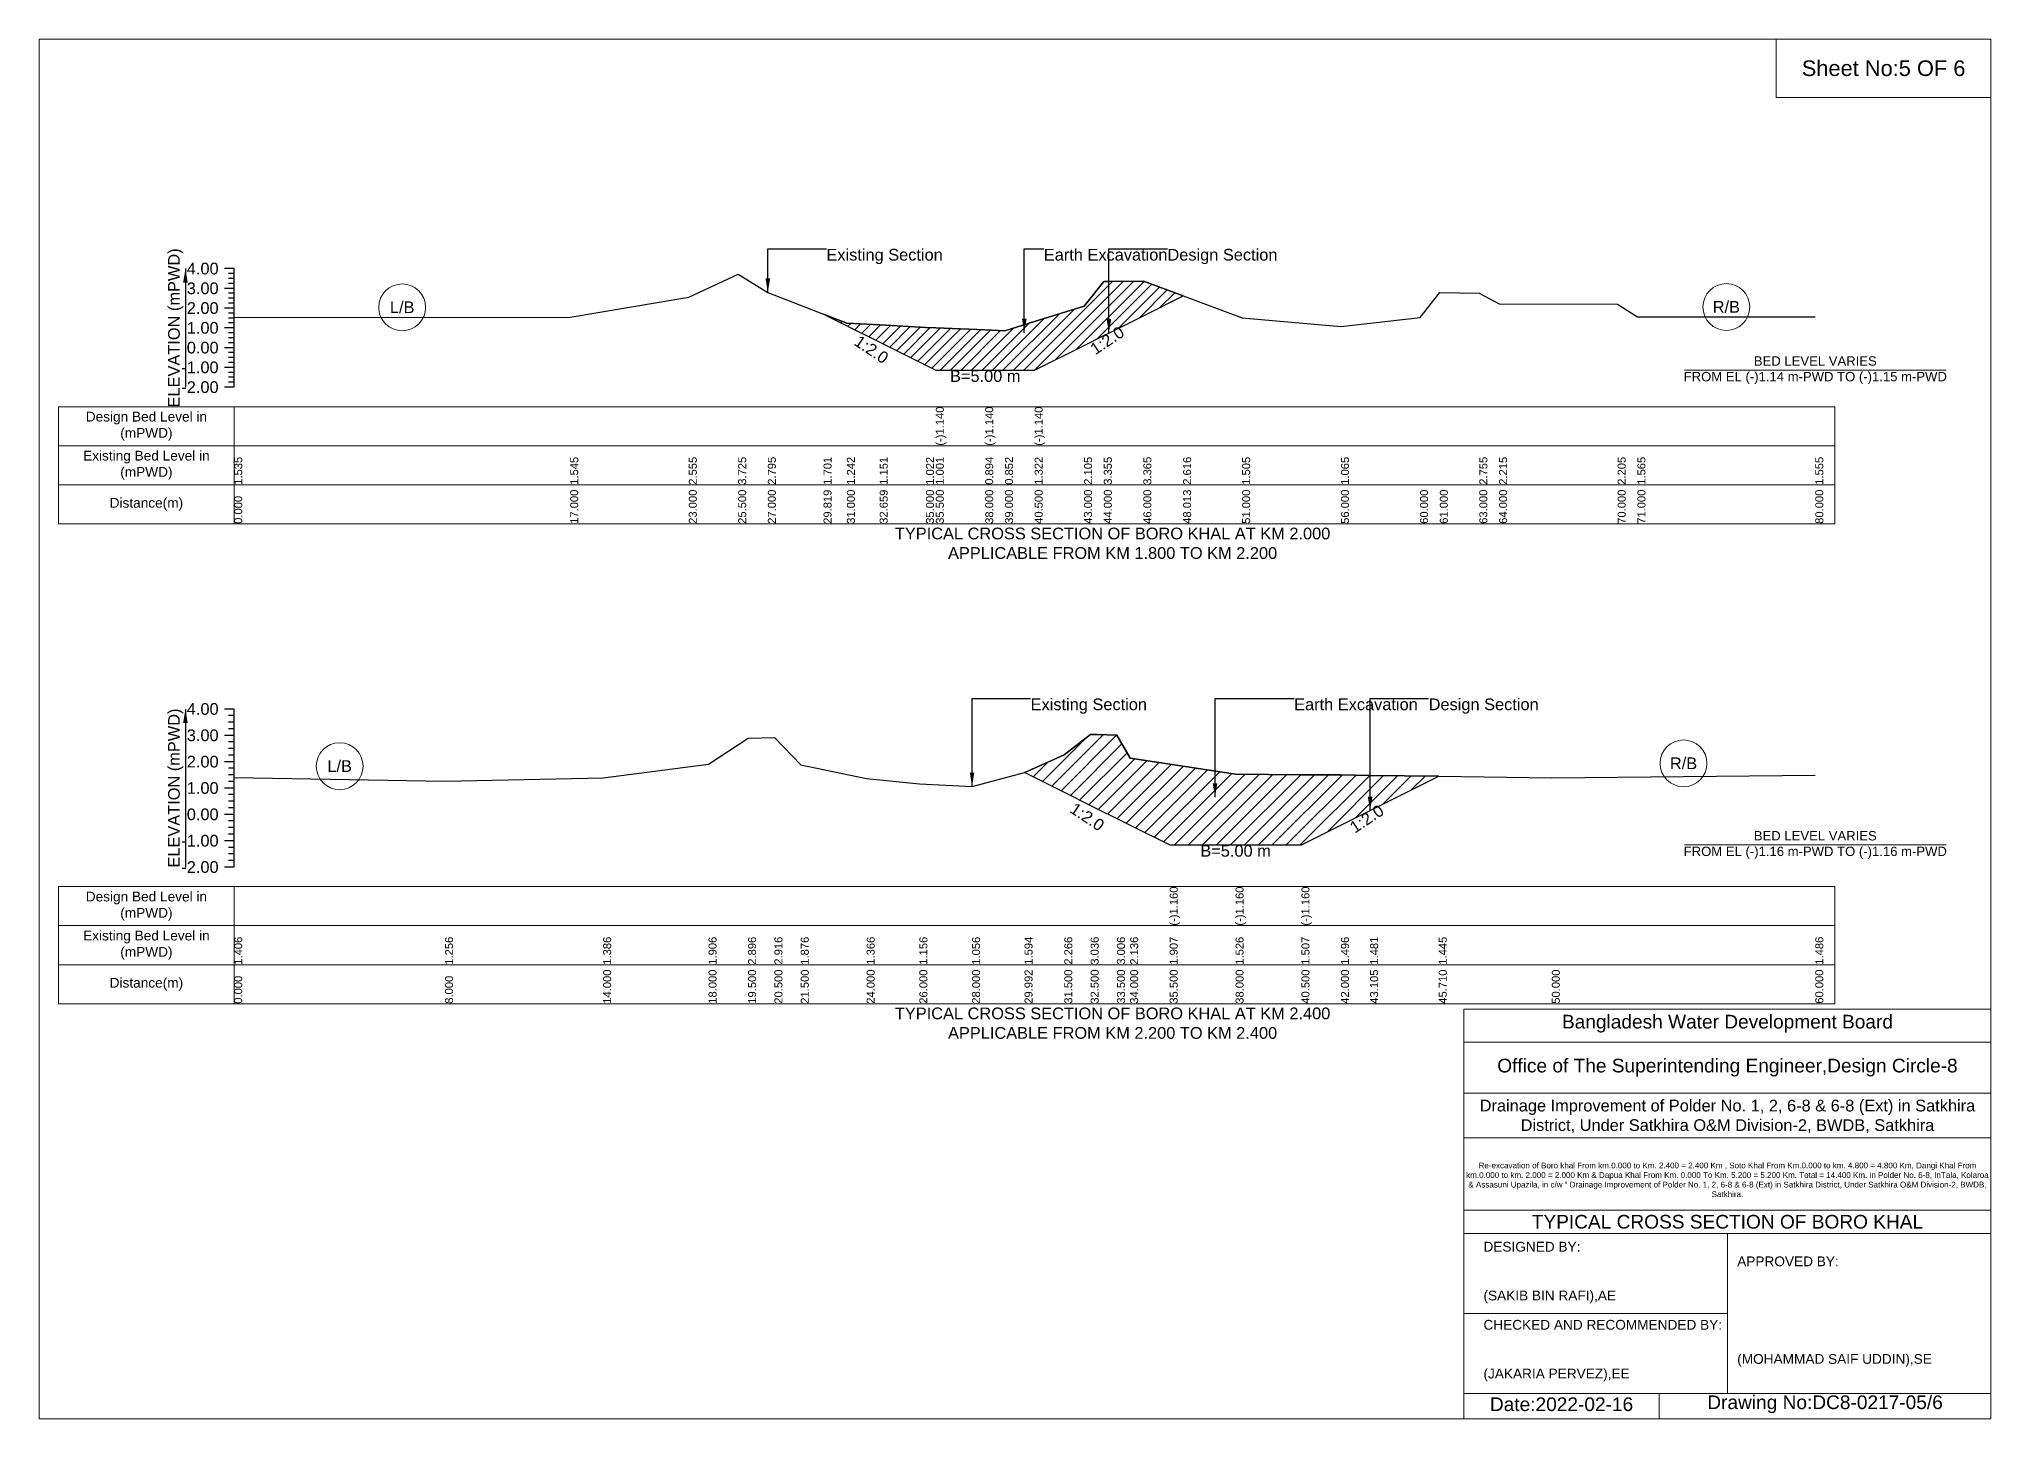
# Model space of a CAD drawing. Header units: inches. Extents: x 91000 to 408000, y -5656 to 0.
# Drawn here: x 220000 to 228000, y -5656 to 0 of the extents above; entities that cross this region are included whole.
import ezdxf

# ---------------------------------------------------------------- set-up
doc = ezdxf.new("R2010")
doc.units = ezdxf.units.IN
doc.header["$LTSCALE"] = 7
doc.header["$MEASUREMENT"] = 0
for name, color, linetype, lineweight in [('Cross section Data Border', 7, 'Continuous', 9), ('Cross Section Labels', 7, 'Continuous', 9), ('Existing_Bed_Level for Xsection', 7, 'Continuous', 25)]:
    doc.layers.add(name, color=color, linetype=linetype, lineweight=lineweight)
doc.styles.get("Standard").update_dxf_attribs({"font": 'arial.ttf'})
doc.dimstyles.get("Standard").update_dxf_attribs({"dimtxt": 45, "dimasz": 58, "dimexe": 0.18, "dimexo": 0.0625, "dimgap": 0.09, "dimtad": 0, "dimtih": 1, "dimtoh": 1, "dimdec": 4, "dimzin": 0, "dimdsep": 46, "dimtxsty": 'Standard', "dimcen": 0.09, "dimadec": 0, "dimazin": 0, "dimtfac": 1, "dimtdec": 4, "dimtofl": 0, "dimtmove": 0, "dimatfit": 3, "dimfxl": 1, "dimtolj": 1, "dimtzin": 0, "dimarcsym": 0})

msp = doc.modelspace()

# ---------------------------------------------------------------- hatches: boundary and pattern name
at = {"layer": 'Existing_Bed_Level for Xsection'}
h = msp.add_hatch(dxfattribs=at)
h.set_pattern_fill('ANSI31', color=256, scale=243, style=0)
h.paths.add_polyline_path([(223215.32215, -1127.26307), (223311, -1175.102), (223445.41107, -1242.30754), (223635, -1337.102), (223675.5, -1357.352), (223878, -1357.352), (223959, -1357.352), (224080.5, -1357.352), (224283, -1256.102), (224364, -1215.602), (224384.76089, -1205.22155), (224526, -1134.602), (224689.02179, -1053.09111), (224526, -992.447), (224384.76089, -993.1532), (224364, -993.257), (224283, -1094.507), (224080.5, -1157.94013), (223959, -1196), (223878, -1192.5575), (223675.5, -1183.95125), (223635, -1182.23), (223445.41107, -1171.80261), (223311, -1164.41)])
h = msp.add_hatch(dxfattribs=at)
h.set_pattern_fill('ANSI31', color=256, scale=324, style=0)
h.paths.add_polyline_path([(224039.15844, -3005.90722), (224040, -3006.328), (224202, -3087.328), (224310, -3141.328), (224336.57922, -3154.61761), (224418, -3195.328), (224472, -3222.328), (224634, -3303.328), (224904, -3303.328), (225174, -3303.328), (225336, -3222.328), (225455.33869, -3162.65866), (225736.67737, -3021.98931), (225455.33869, -3018.12091), (225336, -3016.48), (225174, -3015.265), (224904, -3013.24), (224634, -2972.065), (224472, -2947.36), (224418, -2853.4), (224336.57922, -2850.95738), (224310, -2850.16), (224202, -2933.32), (224040, -3005.68)])

# ---------------------------------------------------------------- linework, layer by layer
at = {"layer": 'Cross section Data Border'}
for points in [[(220080, -1507.012), (227360, -1507.012), (227360, -1987.012), (220080, -1987.012)], [(220080, -3474.048), (227360, -3474.048), (227360, -3954.048), (220080, -3954.048)]]:
    msp.add_lwpolyline(points, close=True, dxfattribs=at)
for points in [[(220800, -1507.012), (220800, -1987.012)], [(220080, -1667.012), (227360, -1667.012)], [(220080, -1827.012), (227360, -1827.012)], [(220800, -3474.048), (220800, -3954.048)], [(220080, -3634.048), (227360, -3634.048)], [(220080, -3794.048), (227360, -3794.048)]]:
    msp.add_lwpolyline(points, dxfattribs=at)
at = {"layer": 'Cross Section Labels'}
for points in [[(220000, 0), (228000, 0), (228000, -5656), (220000, -5656)], [(227120, 0), (228000, 0), (228000, -240), (227120, -240)]]:
    msp.add_lwpolyline(points, close=True, dxfattribs=at)
for points in [[(226744.19427, -1357.352), (227815.80573, -1357.352)], [(226744.19427, -3303.328), (227815.80573, -3303.328)], [(225840, -5656), (225840, -3976), (228000, -3976)], [(225840, -4112), (228000, -4112)], [(225840, -4320), (228000, -4320)], [(225840, -4504), (228000, -4504)], [(225840, -4800), (228000, -4800)], [(225840, -4896), (228000, -4896)], [(226920, -4896), (226920, -5552)], [(225840, -5224), (226920, -5224)], [(225840, -5552), (228000, -5552)], [(226640, -5552), (226640, -5656)]]:
    msp.add_lwpolyline(points, dxfattribs=at)
for centre in [(221488.5, -1099.772), (226915.5, -1098.152), (226740, -2968.96), (221232, -2980.3)]:
    msp.add_circle(centre, 96, dxfattribs=at)
at = {"layer": 'Existing_Bed_Level for Xsection'}
for points in [[(220800, -941.012), (220760, -941.012)], [(220800, -1427.012), (220800, -1346.012), (220800, -1265.012), (220800, -1184.012), (220800, -1103.012), (220800, -1022.012), (220800, -941.012)], [(220800, -1022.012), (220760, -1022.012)], [(220800, -961.262), (220776, -961.262)], [(220800, -981.512), (220776, -981.512)], [(220800, -1001.762), (220776, -1001.762)], [(220800, -1140.677), (222177, -1139.867), (222663, -1058.057), (222865.5, -963.287), (222987, -1038.617), (223215.32215, -1127.26307), (223311, -1164.41), (223445.41107, -1171.80261), (223635, -1182.23), (223675.5, -1183.95125), (223675.5, -1183.95125), (223878, -1192.5575), (223878, -1192.5575), (223959, -1196), (224080.5, -1157.94013), (224080.5, -1157.94013), (224283, -1094.507), (224364, -993.257), (224384.76089, -993.1532), (224526, -992.447), (224689.02179, -1053.09111), (224931, -1143.107), (225336, -1178.747), (225660, -1140.677), (225741, -1038.617), (225903, -1041.857), (225984, -1085.597), (226470, -1086.407), (226551, -1138.247), (227280, -1139.057)], [(220800, -1103.012), (220760, -1103.012)], [(220800, -1042.262), (220776, -1042.262)], [(220800, -1062.512), (220776, -1062.512)], [(220800, -1082.762), (220776, -1082.762)], [(220800, -1184.012), (220760, -1184.012)], [(220800, -1123.262), (220776, -1123.262)], [(220800, -1143.512), (220776, -1143.512)], [(220800, -1163.762), (220776, -1163.762)], [(220800, -1265.012), (220760, -1265.012)], [(220800, -1204.262), (220776, -1204.262)], [(220800, -1224.512), (220776, -1224.512)], [(220800, -1244.762), (220776, -1244.762)], [(220800, -1346.012), (220760, -1346.012)], [(220800, -1285.262), (220776, -1285.262)], [(220800, -1305.512), (220776, -1305.512)], [(220800, -1325.762), (220776, -1325.762)], [(220800, -1427.012), (220760, -1427.012)], [(220800, -1366.262), (220776, -1366.262)], [(220800, -1386.512), (220776, -1386.512)], [(220800, -1406.762), (220776, -1406.762)], [(220800, -2746.048), (220760, -2746.048)], [(220800, -2773.048), (220776, -2773.048)], [(220800, -3394.048), (220800, -3286.048), (220800, -3178.048), (220800, -3070.048), (220800, -2962.048), (220800, -2854.048), (220800, -2746.048)], [(220800, -2854.048), (220760, -2854.048)], [(220800, -2800.048), (220776, -2800.048)], [(220800, -2827.048), (220776, -2827.048)], [(220800, -3026.2), (221664, -3042.4), (222312, -3028.36), (222744, -2972.2), (222906, -2865.28), (223014, -2863.12), (223122, -2975.44), (223392, -3030.52), (223608, -3053.2), (223824, -3064), (224039.15844, -3005.90722), (224040, -3005.68), (224202, -2933.32), (224310, -2850.16), (224336.57922, -2850.95738), (224418, -2853.4), (224472, -2947.36), (224634, -2972.065), (224634, -2972.065), (224904, -3013.24), (224904, -3013.24), (225174, -3015.265), (225174, -3015.265), (225336, -3016.48), (225455.33869, -3018.12091), (225736.67737, -3021.98931), (226200, -3028.36), (227280, -3017.56)], [(220800, -2881.048), (220776, -2881.048)], [(220800, -2908.048), (220776, -2908.048)], [(220800, -2935.048), (220776, -2935.048)], [(220800, -2962.048), (220760, -2962.048)], [(220800, -2989.048), (220776, -2989.048)], [(220800, -3016.048), (220776, -3016.048)], [(220800, -3070.048), (220760, -3070.048)], [(220800, -3043.048), (220776, -3043.048)], [(220800, -3097.048), (220776, -3097.048)], [(220800, -3178.048), (220760, -3178.048)], [(220800, -3124.048), (220776, -3124.048)], [(220800, -3151.048), (220776, -3151.048)], [(220800, -3205.048), (220776, -3205.048)], [(220800, -3232.048), (220776, -3232.048)], [(220800, -3259.048), (220776, -3259.048)], [(220800, -3286.048), (220760, -3286.048)], [(220800, -3313.048), (220776, -3313.048)], [(220800, -3340.048), (220776, -3340.048)], [(220800, -3394.048), (220760, -3394.048)], [(220800, -3367.048), (220776, -3367.048)]]:
    msp.add_lwpolyline(points, dxfattribs=at)
for points in [[(223215.32215, -1127.26307), (223311, -1175.102), (223445.41107, -1242.30754), (223635, -1337.102), (223675.5, -1357.352), (223675.5, -1357.352), (223878, -1357.352), (223878, -1357.352), (223959, -1357.352), (224080.5, -1357.352), (224080.5, -1357.352), (224283, -1256.102), (224364, -1215.602), (224384.76089, -1205.22155), (224526, -1134.602), (224689.02179, -1053.09111), (224689.02179, -1053.09111), (224689.02179, -1053.09111), (224526, -992.447), (224384.76089, -993.1532), (224364, -993.257), (224283, -1094.507), (224080.5, -1157.94013), (224080.5, -1157.94013), (223959, -1196), (223878, -1192.5575), (223878, -1192.5575), (223675.5, -1183.95125), (223675.5, -1183.95125), (223635, -1182.23), (223445.41107, -1171.80261), (223311, -1164.41)], [(224039.15844, -3005.90722), (224040, -3006.328), (224202, -3087.328), (224310, -3141.328), (224336.57922, -3154.61761), (224418, -3195.328), (224472, -3222.328), (224634, -3303.328), (224634, -3303.328), (224904, -3303.328), (224904, -3303.328), (225174, -3303.328), (225174, -3303.328), (225336, -3222.328), (225455.33869, -3162.65866), (225736.67737, -3021.98931), (225455.33869, -3018.12091), (225336, -3016.48), (225174, -3015.265), (225174, -3015.265), (224904, -3013.24), (224904, -3013.24), (224634, -2972.065), (224634, -2972.065), (224472, -2947.36), (224418, -2853.4), (224336.57922, -2850.95738), (224310, -2850.16), (224202, -2933.32), (224040, -3005.68)]]:
    msp.add_lwpolyline(points, close=True, dxfattribs=at)

# ---------------------------------------------------------------- texts
at = {"layer": 'Cross section Data Border', "char_height": 40, "width": 640, "attachment_point": 5}
for s, insert in [('Design Bed Level in (mPWD)', (220440, -1587.012)), ('Existing Bed Level in (mPWD)', (220440, -1747.012)), ('Distance(m)', (220440, -1907.012)), ('Design Bed Level in (mPWD)', (220440, -3554.048)), ('Existing Bed Level in (mPWD)', (220440, -3714.048)), ('Distance(m)', (220440, -3874.048))]:
    msp.add_mtext(s, dxfattribs=dict(at, insert=insert))
at = {"layer": 'Cross Section Labels'}
for s, insert, char_height, attachment_point in [('Sheet No:5 OF 6', (227560, -120), 64, 5), ('Existing Section', (223227, -860.012), 48, 1), ('Earth Excavation', (224118, -860.012), 48, 1), ('Design Section', (224624.76089, -860.012), 48, 1), ('L/B', (221488.5, -1099.772), 48, 5), ('R/B', (226915.5, -1098.152), 48, 5), ('B=5.00 m', (223878, -1357.352), 48, 2), ('BED LEVEL VARIES ^JFROM EL (-)1.14 m-PWD TO (-)1.15 m-PWD', (227280, -1357.352), 38.4, 5), ('TYPICAL CROSS SECTION OF BORO KHAL AT KM 2.000^JAPPLICABLE FROM KM 1.800 TO KM 2.200', (224400, -2067.012), 48, 5), ('Existing Section', (224064, -2702.848), 48, 1), ('Earth Excavation', (225144, -2702.848), 48, 1), ('Design Section', (225695.33869, -2702.848), 48, 1), ('L/B', (221232, -2980.3), 48, 5), ('R/B', (226740, -2968.96), 48, 5), ('BED LEVEL VARIES ^JFROM EL (-)1.16 m-PWD TO (-)1.16 m-PWD', (227280, -3303.328), 38.4, 5), ('B=5.00 m', (224904, -3303.328), 48, 2), ('TYPICAL CROSS SECTION OF BORO KHAL AT KM 2.400^JAPPLICABLE FROM KM 2.200 TO KM 2.400', (224400, -4034.048), 48, 5), ('Bangladesh Water Development Board', (226920, -4036), 56, 5), ('Office of The Superintending Engineer,Design Circle-8', (226920, -4216), 56, 5)]:
    msp.add_mtext(s, dxfattribs=dict(at, insert=insert, char_height=char_height, attachment_point=attachment_point))
at = {"layer": 'Cross Section Labels', "char_height": 48, "attachment_point": 2}
for insert, rotation in [((224364.51089, -1215.34655), 33.690067526), ((223425.16107, -1252.43254), 326.309932474), ((224309.57922, -3168.11761), 326.309932474), ((225428.33869, -3176.15866), 33.690067526)]:
    msp.add_mtext('1:2.0', dxfattribs=dict(at, insert=insert, rotation=rotation))
at = {"layer": 'Cross Section Labels'}
for s, insert, char_height, width, attachment_point in [('Drainage Improvement of Polder No. 1, 2, 6-8 & 6-8 (Ext) in Satkhira District, Under Satkhira O&M Division-2, BWDB, Satkhira', (226920, -4416), 48, 2240, 5), ('Re-excavation of Boro khal From km.0.000 to Km. 2.400 = 2.400 Km , Soto Khal From Km.0.000 to km. 4.800 = 4.800 Km, Dangi Khal From km.0.000 to km. 2.000 = 2.000 Km & Dapua Khal From Km. 0.000 To Km. 5.200 = 5.200 Km. Total = 14.400 Km. in Polder No. 6-8, InTala, Kolaroa & Assasuni Upazila, in c/w “ Drainage Improvement of Polder No. 1, 2, 6-8 & 6-8 (Ext) in Satkhira District, Under Satkhira O&M Division-2, BWDB, Satkhira.', (226920, -4676), 23.56497918, 2160, 5), ('TYPICAL CROSS SECTION OF BORO KHAL', (226920, -4848), 56, 2240, 5), ('DESIGNED BY:^J^J^J(SAKIB BIN RAFI),AE', (225920, -5056), 40, 1120, 4), ('APPROVED BY:^J^J^J^J^J^J(MOHAMMAD SAIF UDDIN),SE', (226960, -5216), 40, 1120, 4), ('CHECKED AND RECOMMENDED BY:^J^J^J(JAKARIA PERVEZ),EE', (225920, -5376), 40, 1120, 4), ('Date:2022-02-16', (226240, -5596), 56, 1120, 5), ('Drawing No:DC8-0217-05/6', (227320, -5596), 56, 1760, 5)]:
    msp.add_mtext(s, dxfattribs=dict(at, insert=insert, char_height=char_height, width=width, attachment_point=attachment_point))
at = {"layer": 'Existing_Bed_Level for Xsection', "rotation": 90}
for s, insert, char_height, attachment_point in [('ELEVATION (mPWD)', (220560, -1184.012), 48, 5), ('(-)1.140', (223675.5, -1667.012), 32.8, 1), ('(-)1.140', (223878, -1667.012), 32.8, 1), ('(-)1.140', (224080.5, -1667.012), 32.8, 1), ('1.535', (220800, -1827.012), 32.8, 1), ('1.545', (222177, -1827.012), 32.8, 1), ('2.555', (222663, -1827.012), 32.8, 1), ('3.725', (222865.5, -1827.012), 32.8, 1), ('2.795', (222987, -1827.012), 32.8, 1), ('1.701', (223215.32215, -1827.012), 32.8, 1), ('1.242', (223311, -1827.012), 32.8, 1), ('1.151', (223445.41107, -1827.012), 32.8, 1), ('1.022', (223635, -1827.012), 32.8, 1), ('1.001', (223675.5, -1827.012), 32.8, 1), ('0.894', (223878, -1827.012), 32.8, 1), ('0.852', (223959, -1827.012), 32.8, 1), ('1.322', (224080.5, -1827.012), 32.8, 1), ('2.105', (224283, -1827.012), 32.8, 1), ('3.355', (224364, -1827.012), 32.8, 1), ('3.365', (224526, -1827.012), 32.8, 1), ('2.616', (224689.02179, -1827.012), 32.8, 1), ('1.505', (224931, -1827.012), 32.8, 1), ('1.065', (225336, -1827.012), 32.8, 1), ('2.755', (225903, -1827.012), 32.8, 1), ('2.215', (225984, -1827.012), 32.8, 1), ('2.205', (226470, -1827.012), 32.8, 1), ('1.565', (226551, -1827.012), 32.8, 1), ('1.555', (227280, -1827.012), 32.8, 1), ('0.000', (220800, -1987.012), 32.8, 1), ('17.000', (222177, -1987.012), 32.8, 1), ('23.000', (222663, -1987.012), 32.8, 1), ('25.500', (222865.5, -1987.012), 32.8, 1), ('27.000', (222987, -1987.012), 32.8, 1), ('29.819', (223215.32215, -1987.012), 32.8, 1), ('31.000', (223311, -1987.012), 32.8, 1), ('32.659', (223445.41107, -1987.012), 32.8, 1), ('35.000', (223635, -1987.012), 32.8, 1), ('35.500', (223675.5, -1987.012), 32.8, 1), ('38.000', (223878, -1987.012), 32.8, 1), ('39.000', (223959, -1987.012), 32.8, 1), ('40.500', (224080.5, -1987.012), 32.8, 1), ('43.000', (224283, -1987.012), 32.8, 1), ('44.000', (224364, -1987.012), 32.8, 1), ('46.000', (224526, -1987.012), 32.8, 1), ('48.013', (224689.02179, -1987.012), 32.8, 1), ('51.000', (224931, -1987.012), 32.8, 1), ('56.000', (225336, -1987.012), 32.8, 1), ('60.000', (225660, -1987.012), 32.8, 1), ('61.000', (225741, -1987.012), 32.8, 1), ('63.000', (225903, -1987.012), 32.8, 1), ('64.000', (225984, -1987.012), 32.8, 1), ('70.000', (226470, -1987.012), 32.8, 1), ('71.000', (226551, -1987.012), 32.8, 1), ('80.000', (227280, -1987.012), 32.8, 1), ('ELEVATION (mPWD)', (220560, -3070.048), 48, 5), ('(-)1.160', (224634, -3634.048), 32.8, 1), ('(-)1.160', (224904, -3634.048), 32.8, 1), ('(-)1.160', (225174, -3634.048), 32.8, 1), ('1.406', (220800, -3794.048), 32.8, 1), ('1.256', (221664, -3794.048), 32.8, 1), ('1.386', (222312, -3794.048), 32.8, 1), ('1.906', (222744, -3794.048), 32.8, 1), ('2.896', (222906, -3794.048), 32.8, 1), ('2.916', (223014, -3794.048), 32.8, 1), ('1.876', (223122, -3794.048), 32.8, 1), ('1.366', (223392, -3794.048), 32.8, 1), ('1.156', (223608, -3794.048), 32.8, 1), ('1.056', (223824, -3794.048), 32.8, 1), ('1.594', (224039.15844, -3794.048), 32.8, 1), ('2.266', (224202, -3794.048), 32.8, 1), ('3.036', (224310, -3794.048), 32.8, 1), ('3.006', (224418, -3794.048), 32.8, 1), ('2.136', (224472, -3794.048), 32.8, 1), ('1.907', (224634, -3794.048), 32.8, 1), ('1.526', (224904, -3794.048), 32.8, 1), ('1.507', (225174, -3794.048), 32.8, 1), ('1.496', (225336, -3794.048), 32.8, 1), ('1.481', (225455.33869, -3794.048), 32.8, 1), ('1.445', (225736.67737, -3794.048), 32.8, 1), ('1.486', (227280, -3794.048), 32.8, 1), ('14.000', (222312, -3954.048), 32.8, 1), ('18.000', (222744, -3954.048), 32.8, 1), ('19.500', (222906, -3954.048), 32.8, 1), ('20.500', (223014, -3954.048), 32.8, 1), ('21.500', (223122, -3954.048), 32.8, 1), ('24.000', (223392, -3954.048), 32.8, 1), ('26.000', (223608, -3954.048), 32.8, 1), ('28.000', (223824, -3954.048), 32.8, 1), ('29.992', (224039.15844, -3954.048), 32.8, 1), ('31.500', (224202, -3954.048), 32.8, 1), ('32.500', (224310, -3954.048), 32.8, 1), ('33.500', (224418, -3954.048), 32.8, 1), ('34.000', (224472, -3954.048), 32.8, 1), ('35.500', (224634, -3954.048), 32.8, 1), ('38.000', (224904, -3954.048), 32.8, 1), ('40.500', (225174, -3954.048), 32.8, 1), ('42.000', (225336, -3954.048), 32.8, 1), ('43.105', (225455.33869, -3954.048), 32.8, 1), ('45.710', (225736.67737, -3954.048), 32.8, 1), ('50.000', (226200, -3954.048), 32.8, 1), ('60.000', (227280, -3954.048), 32.8, 1), ('0.000', (220800, -3954.048), 32.8, 1), ('8.000', (221664, -3954.048), 32.8, 1)]:
    msp.add_mtext(s, dxfattribs=dict(at, insert=insert, char_height=char_height, attachment_point=attachment_point))
at = {"layer": 'Existing_Bed_Level for Xsection', "char_height": 48, "attachment_point": 6}
for s, insert in [('4.00', (220736, -941.012)), ('3.00', (220736, -1022.012)), ('2.00', (220736, -1103.012)), ('1.00', (220736, -1184.012)), ('0.00', (220736, -1265.012)), ('-1.00', (220736, -1346.012)), ('-2.00', (220736, -1427.012)), ('4.00', (220736, -2746.048)), ('3.00', (220736, -2854.048)), ('2.00', (220736, -2962.048)), ('1.00', (220736, -3070.048)), ('0.00', (220736, -3178.048)), ('-1.00', (220736, -3286.048)), ('-2.00', (220736, -3394.048))]:
    msp.add_mtext(s, dxfattribs=dict(at, insert=insert))

# ---------------------------------------------------------------- leaders
at = {"layer": 'Cross Section Labels', "annotation_type": 0, "has_hookline": 1, "hookline_direction": 0}
for points, text_width in [([(222987, -1038.617), (222987, -860.012), (223226.91, -860.012)], 467.16508), ([(224037.95706, -1204.07889), (224037.95706, -860.012), (224117.91, -860.012)], 496.99318), ([(224384.76089, -1205.22155), (224384.76089, -860.012), (224624.67089, -860.012)], 441.23329), ([(223824, -3064), (223824, -2702.848), (224063.91, -2702.848)], 467.16508), ([(224819.80688, -3107.74691), (224819.80688, -2702.848), (225143.91, -2702.848)], 496.99318), ([(225455.33869, -3162.65866), (225455.33869, -2702.848), (225695.24869, -2702.848)], 441.23329)]:
    msp.add_leader(points, dimstyle='Standard', override={"dimasz": 57.6}, dxfattribs=dict(at, text_width=text_width))
at = {"layer": 'Existing_Bed_Level for Xsection'}
for points in [[(220600, -941.012), (220600, -1427.012)], [(220600, -2746.048), (220600, -3394.048)]]:
    msp.add_leader(points, dimstyle='Standard', override={"dimasz": 57.6}, dxfattribs=at)

doc.saveas('drawing.dxf')
